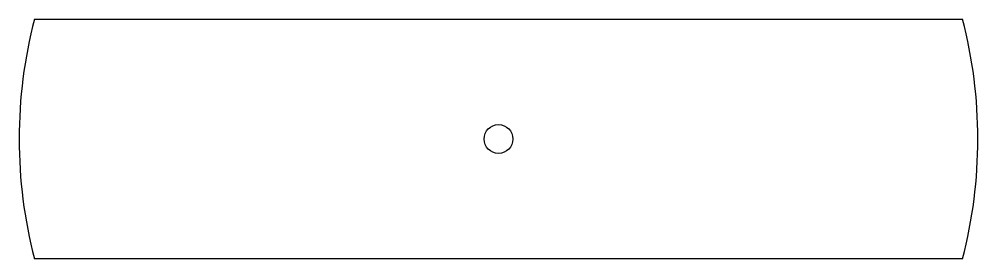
# Model space of a CAD drawing. Header units: millimetres. Extents: x -50 to 50, y -12 to 12.
import ezdxf

# ---------------------------------------------------------------- set-up
doc = ezdxf.new("R2010")
doc.units = ezdxf.units.MM

msp = doc.modelspace()

# ---------------------------------------------------------------- linework, layer by layer
at = {"color": 7, "linetype": 'Continuous', "lineweight": 25}
for p, q in [((-48.41, 12.5), (48.41, 12.5)), ((48.41, -12.5), (-48.41, -12.5))]:
    msp.add_line(p, q, dxfattribs=at)
msp.add_circle((0, 0), 1.5, dxfattribs=at)
for start, end in [(165.5225, 194.4775), (345.5225, 14.4775)]:
    msp.add_arc((0, 0), 50, start, end, dxfattribs=at)

doc.saveas('drawing.dxf')
